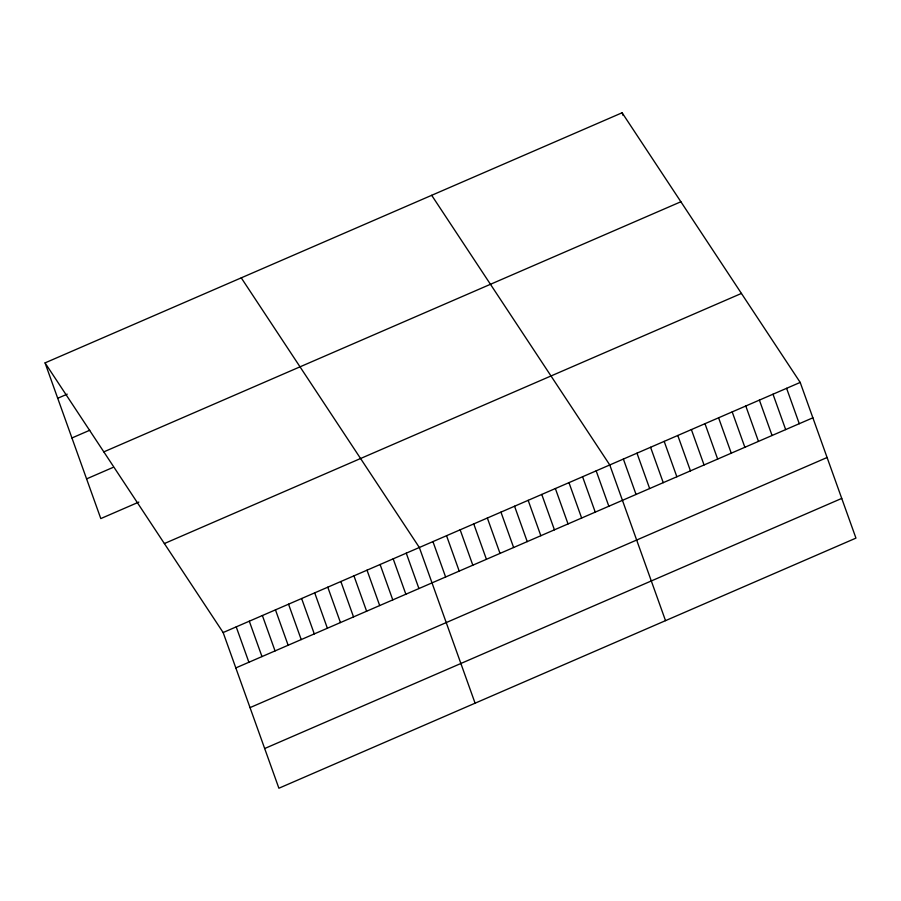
<?xml version="1.0" encoding="UTF-8"?>
<svg xmlns="http://www.w3.org/2000/svg" width="901" height="901" viewBox="0 0 901 901"><rect width="100%" height="100%" fill="white"/><g stroke="black" fill="none" stroke-linecap="round" stroke-linejoin="round"><path stroke-width="1.35" d="M45.05 362.889L622.107 112.771L800.201 382.418L855.95 538.111L278.893 788.229L223.144 632.536L45.05 362.889L100.799 518.582L138.844 502.082M57.72 398.276L67.237 394.154M71.934 437.976L89.773 430.239M103.818 451.874L680.886 201.756M86.586 478.881L112.738 467.54M164.376 543.551L741.433 293.433M223.144 632.536L800.201 382.418M235.814 667.923L812.871 417.805M250.028 707.623L827.084 457.505M264.68 748.528L841.737 498.411M431.68 195.303L609.774 464.961L665.524 620.654M241.254 277.846L419.348 547.504L475.086 703.185M786.607 388.32L799.277 423.707M773.002 394.21L785.672 429.597M759.397 400.112L772.067 435.498M745.791 406.002L758.462 441.389M732.198 411.903L744.868 447.29M622.107 112.771L623.053 115.396M718.593 417.794L731.263 453.18M704.987 423.695L717.658 459.082M691.382 429.586L704.053 464.972M677.789 435.487L690.459 470.874M664.183 441.377L676.854 476.764M650.578 447.279L663.249 482.666M636.984 453.169L649.655 488.556M623.379 459.071L636.05 494.458M596.169 470.851L608.839 506.238M582.575 476.753L595.246 512.14M568.97 482.643L581.641 518.03M555.365 488.545L568.035 523.932M541.76 494.435L554.43 529.822M528.166 500.337L540.837 535.723M514.561 506.227L527.231 541.614M500.956 512.128L513.626 547.515M487.351 518.019L500.021 553.405M473.757 523.92L486.427 559.307M460.152 529.811L472.822 565.197M446.547 535.712L459.217 571.099M432.942 541.602L445.612 576.989M406.261 553.169L418.931 588.556M393.185 558.834L405.855 594.221M380.109 564.51L392.78 599.897M367.022 570.175L379.693 605.562M353.947 575.852L366.617 611.227M340.86 581.517L353.53 616.903M327.784 587.182L340.454 622.568M314.708 592.858L327.378 628.245M301.621 598.523L314.291 633.91M288.545 604.188L301.216 639.575M275.469 609.864L288.14 645.251M262.382 615.529L275.053 650.916M249.307 621.206L261.977 656.581M236.22 626.871L248.89 662.258"/></g></svg>
